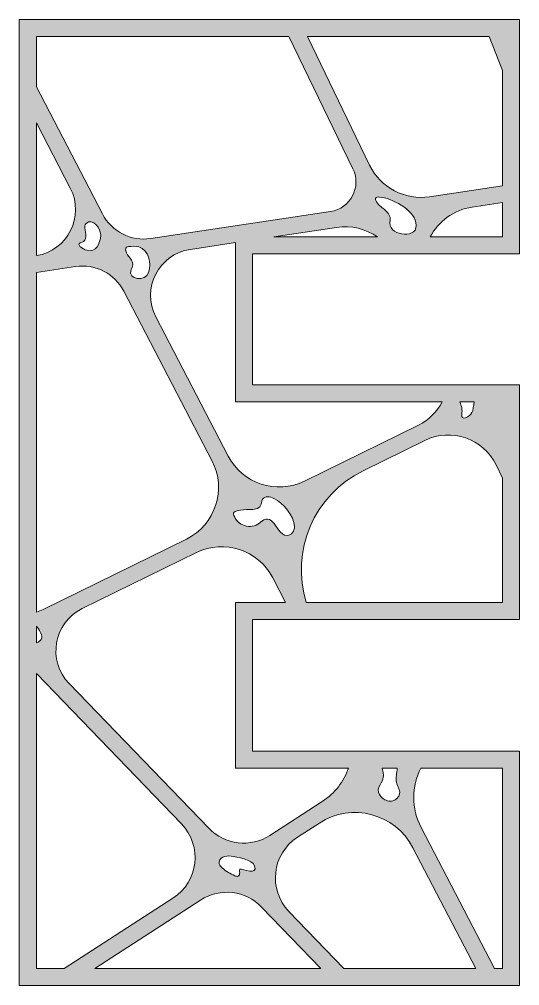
# Model space of a CAD drawing. Extents: x -1650 to 2650, y -4022 to 3022.
# Drawn here: x -1650 to -1420.4, y 1478.2 to 1921.8 of the extents above; entities that cross this region are included whole.
import ezdxf

# ---------------------------------------------------------------- set-up
doc = ezdxf.new("R2010")
doc.units = 0
doc.header["$MEASUREMENT"] = 0
doc.layers.add('Layer 1', color=7, linetype='Continuous')

msp = doc.modelspace()

# ---------------------------------------------------------------- hatches: boundary and pattern name
at = {"layer": 'Layer 1', "true_color": 0xffffff}
h = msp.add_hatch(color=7, dxfattribs=at)
h.dxf.hatch_style = 2
h.paths.add_polyline_path([(-1423.44, 1921.75), (-1437.36, 1921.75), (-1520.45, 1921.75), (-1530.05, 1921.75), (-1650, 1921.75), (-1650, 1905.84), (-1650, 1889.33), (-1650, 1812.12), (-1650, 1804.42), (-1650, 1648.77), (-1650, 1643.96), (-1650, 1636.26), (-1650, 1627.77), (-1650, 1478.25), (-1641.54, 1478.25), (-1627.54, 1478.25), (-1504, 1478.25), (-1493.44, 1478.25), (-1437.58, 1478.25), (-1421.87, 1478.25), (-1420.39, 1478.25), (-1420.39, 1585.94), (-1460.09, 1585.94), (-1477.92, 1585.94), (-1486.72, 1585.94), (-1497.34, 1585.94), (-1542.92, 1585.94), (-1542.92, 1646.3), (-1523.77, 1646.3), (-1515.18, 1646.3), (-1420.39, 1646.3), (-1420.39, 1694.86), (-1420.39, 1712.35), (-1420.39, 1748.07), (-1420.39, 1753.99), (-1443.21, 1753.99), (-1448.84, 1753.99), (-1453.51, 1753.99), (-1542.92, 1753.99), (-1542.92, 1814.06), (-1478.16, 1814.06), (-1464.13, 1814.06), (-1420.39, 1814.06), (-1420.39, 1838.84), (-1420.39, 1846.53), (-1420.39, 1878.07), (-1420.39, 1899.08), (-1420.39, 1921.75)])
edge = h.paths.add_edge_path()
edge.add_spline(control_points=[(-1642.14, 1913.9), (-1642.14, 1913.9), (-1526.25, 1913.9), (-1526.25, 1913.9), (-1526.25, 1913.9), (-1496.89, 1853.13), (-1496.89, 1853.13), (-1492.84, 1844.78), (-1498.06, 1834.89), (-1507.24, 1833.52), (-1507.24, 1833.52), (-1589.72, 1821.15), (-1589.72, 1821.15), (-1598.76, 1819.8), (-1607.67, 1824.34), (-1611.89, 1832.46), (-1611.89, 1832.46), (-1642.14, 1890.71), (-1642.14, 1890.71), (-1642.14, 1890.71), (-1642.14, 1913.9), (-1642.14, 1913.9)], knot_values=[0, 0, 0, 0, 1, 1, 1, 2, 2, 2, 3, 3, 3, 4, 4, 4, 5, 5, 5, 6, 6, 6, 7, 7, 7, 7], degree=3, periodic=1)
edge = h.paths.add_edge_path()
edge.add_spline(control_points=[(-1599.09, 1812.08), (-1599.91, 1813.18), (-1600.9, 1814.22), (-1601.18, 1815.56), (-1601.29, 1816.11), (-1601.23, 1816.76), (-1600.79, 1817.11), (-1600.55, 1817.3), (-1600.23, 1817.37), (-1599.92, 1817.42), (-1598.37, 1817.67), (-1596.75, 1817.7), (-1595.23, 1817.28), (-1590.61, 1815.99), (-1589.29, 1809.79), (-1590.67, 1805.59), (-1592.09, 1801.23), (-1600.52, 1802.02), (-1598.67, 1806.9), (-1598.49, 1807.39), (-1598.16, 1807.82), (-1598, 1808.31), (-1597.57, 1809.61), (-1598.27, 1810.99), (-1599.09, 1812.08)], knot_values=[0, 0, 0, 0, 1, 1, 1, 2, 2, 2, 3, 3, 3, 4, 4, 4, 5, 5, 5, 6, 6, 6, 7, 7, 7, 8, 8, 8, 8], degree=3, periodic=1)
edge = h.paths.add_edge_path()
edge.add_spline(control_points=[(-1619.48, 1823.12), (-1619.67, 1824.37), (-1620.15, 1825.62), (-1619.92, 1826.86), (-1619.85, 1827.26), (-1619.71, 1827.64), (-1619.44, 1827.93), (-1616.4, 1831.28), (-1612.35, 1825.28), (-1612.61, 1822.47), (-1612.94, 1818.97), (-1614.77, 1814.43), (-1618.93, 1815.75), (-1620.01, 1816.08), (-1621.04, 1816.62), (-1621.95, 1817.31), (-1622.3, 1817.57), (-1622.65, 1817.91), (-1622.64, 1818.35), (-1622.64, 1818.79), (-1622.26, 1819.13), (-1621.85, 1819.3), (-1621.45, 1819.49), (-1621, 1819.55), (-1620.62, 1819.76), (-1619.51, 1820.36), (-1619.28, 1821.87), (-1619.48, 1823.12)], knot_values=[0, 0, 0, 0, 1, 1, 1, 2, 2, 2, 3, 3, 3, 4, 4, 4, 5, 5, 5, 6, 6, 6, 7, 7, 7, 8, 8, 8, 9, 9, 9, 9], degree=3, periodic=1)
edge = h.paths.add_edge_path()
edge.add_spline(control_points=[(-1626.6, 1844.29), (-1619.89, 1831.34), (-1627.81, 1815.64), (-1642.14, 1813.3), (-1642.14, 1813.3), (-1642.14, 1874.21), (-1642.14, 1874.21), (-1642.14, 1874.21), (-1626.6, 1844.29), (-1626.6, 1844.29)], knot_values=[0, 0, 0, 0, 1, 1, 1, 2, 2, 2, 3, 3, 3, 3], degree=3, periodic=1)
edge = h.paths.add_edge_path()
edge.add_spline(control_points=[(-1624.21, 1808.29), (-1615.16, 1809.65), (-1606.26, 1805.11), (-1602.04, 1796.98), (-1602.04, 1796.98), (-1561.55, 1719.04), (-1561.55, 1719.04), (-1554.74, 1705.92), (-1560.05, 1689.75), (-1573.33, 1683.24), (-1573.33, 1683.24), (-1639.13, 1650.93), (-1639.13, 1650.93), (-1640.12, 1650.45), (-1641.12, 1650.05), (-1642.14, 1649.73), (-1642.14, 1649.73), (-1642.14, 1805.6), (-1642.14, 1805.6), (-1642.14, 1805.6), (-1624.21, 1808.29), (-1624.21, 1808.29)], knot_values=[0, 0, 0, 0, 1, 1, 1, 2, 2, 2, 3, 3, 3, 4, 4, 4, 5, 5, 5, 6, 6, 6, 7, 7, 7, 7], degree=3, periodic=1)
edge = h.paths.add_edge_path()
edge.add_spline(control_points=[(-1642.14, 1643.21), (-1641.42, 1642.48), (-1640.84, 1641.56), (-1640.38, 1640.64), (-1639.94, 1639.79), (-1639.57, 1638.86), (-1639.73, 1637.93), (-1639.94, 1636.71), (-1640.93, 1635.97), (-1642.14, 1635.58), (-1642.14, 1635.58), (-1642.14, 1643.21), (-1642.14, 1643.21)], knot_values=[0, 0, 0, 0, 1, 1, 1, 2, 2, 2, 3, 3, 3, 4, 4, 4, 4], degree=3, periodic=1)
edge = h.paths.add_edge_path()
edge.add_spline(control_points=[(-1642.14, 1486.1), (-1642.14, 1486.1), (-1642.14, 1621.49), (-1642.14, 1621.49), (-1642.14, 1621.49), (-1575.58, 1552.47), (-1575.58, 1552.47), (-1565.89, 1542.42), (-1567.77, 1526.01), (-1579.5, 1518.42), (-1579.5, 1518.42), (-1629.41, 1486.1), (-1629.41, 1486.1), (-1629.41, 1486.1), (-1642.14, 1486.1), (-1642.14, 1486.1)], knot_values=[0, 0, 0, 0, 1, 1, 1, 2, 2, 2, 3, 3, 3, 4, 4, 4, 5, 5, 5, 5], degree=3, periodic=1)
edge = h.paths.add_edge_path()
edge.add_spline(control_points=[(-1615.4, 1486.1), (-1615.4, 1486.1), (-1566.85, 1517.55), (-1566.85, 1517.55), (-1557.93, 1523.33), (-1546.17, 1521.97), (-1538.8, 1514.32), (-1538.8, 1514.32), (-1511.58, 1486.1), (-1511.58, 1486.1), (-1511.58, 1486.1), (-1615.4, 1486.1), (-1615.4, 1486.1)], knot_values=[0, 0, 0, 0, 1, 1, 1, 2, 2, 2, 3, 3, 3, 4, 4, 4, 4], degree=3, periodic=1)
edge = h.paths.add_edge_path()
edge.add_spline(control_points=[(-1548.88, 1530.04), (-1548.87, 1529.45), (-1549.06, 1528.78), (-1549.59, 1528.53), (-1550.08, 1528.29), (-1550.65, 1528.49), (-1551.14, 1528.71), (-1553.17, 1529.59), (-1555.08, 1530.76), (-1556.78, 1532.17), (-1557.44, 1532.71), (-1558.08, 1533.32), (-1558.29, 1534.14), (-1558.62, 1535.38), (-1557.75, 1536.7), (-1556.6, 1537.27), (-1555.46, 1537.85), (-1554.1, 1537.84), (-1552.82, 1537.7), (-1550.22, 1537.42), (-1543.09, 1536.13), (-1542.04, 1533.26), (-1540.41, 1528.79), (-1547.34, 1531.88), (-1548.81, 1531.74), (-1548.97, 1531.15), (-1548.88, 1530.67), (-1548.88, 1530.04)], knot_values=[0, 0, 0, 0, 1, 1, 1, 2, 2, 2, 3, 3, 3, 4, 4, 4, 5, 5, 5, 6, 6, 6, 7, 7, 7, 8, 8, 8, 9, 9, 9, 9], degree=3, periodic=1)
edge = h.paths.add_edge_path()
edge.add_spline(control_points=[(-1501.01, 1486.1), (-1501.01, 1486.1), (-1526.28, 1512.3), (-1526.28, 1512.3), (-1535.97, 1522.36), (-1534.09, 1538.77), (-1522.36, 1546.35), (-1522.36, 1546.35), (-1512.26, 1552.9), (-1512.26, 1552.9), (-1497.42, 1562.52), (-1477.52, 1557.25), (-1469.37, 1541.56), (-1469.37, 1541.56), (-1440.56, 1486.1), (-1440.56, 1486.1), (-1440.56, 1486.1), (-1501.01, 1486.1), (-1501.01, 1486.1)], knot_values=[0, 0, 0, 0, 1, 1, 1, 2, 2, 2, 3, 3, 3, 4, 4, 4, 5, 5, 5, 6, 6, 6, 6], degree=3, periodic=1)
edge = h.paths.add_edge_path()
edge.add_spline(control_points=[(-1428.24, 1578.08), (-1428.24, 1578.08), (-1428.24, 1486.1), (-1428.24, 1486.1), (-1428.24, 1486.1), (-1431.99, 1486.1), (-1431.99, 1486.1), (-1432.05, 1486.2), (-1432.1, 1486.3), (-1432.15, 1486.39), (-1432.15, 1486.39), (-1465.61, 1550.82), (-1465.61, 1550.82), (-1470.18, 1559.62), (-1469.98, 1569.75), (-1465.8, 1578.08), (-1465.8, 1578.08), (-1428.24, 1578.08), (-1428.24, 1578.08)], knot_values=[0, 0, 0, 0, 1, 1, 1, 2, 2, 2, 3, 3, 3, 4, 4, 4, 5, 5, 5, 6, 6, 6, 6], degree=3, periodic=1)
edge = h.paths.add_edge_path()
edge.add_spline(control_points=[(-1476.61, 1578.08), (-1476.73, 1575.9), (-1477.29, 1573.57), (-1476.92, 1571.5), (-1476.59, 1569.64), (-1475.1, 1568.32), (-1475.52, 1566.28), (-1475.83, 1564.75), (-1477.06, 1563.46), (-1478.55, 1563.07), (-1480.18, 1562.63), (-1481.96, 1563.23), (-1483.28, 1564.28), (-1484.48, 1565.23), (-1485.42, 1566.68), (-1485.27, 1568.2), (-1485.12, 1569.75), (-1483.93, 1570.98), (-1483.35, 1572.42), (-1482.63, 1574.22), (-1482.92, 1576.24), (-1483.55, 1578.08), (-1483.55, 1578.08), (-1476.61, 1578.08), (-1476.61, 1578.08)], knot_values=[0, 0, 0, 0, 1, 1, 1, 2, 2, 2, 3, 3, 3, 4, 4, 4, 5, 5, 5, 6, 6, 6, 7, 7, 7, 8, 8, 8, 8], degree=3, periodic=1)
edge = h.paths.add_edge_path()
edge.add_spline(control_points=[(-1550.78, 1654.16), (-1550.78, 1654.16), (-1550.78, 1578.08), (-1550.78, 1578.08), (-1550.78, 1578.08), (-1498.95, 1578.08), (-1498.95, 1578.08), (-1501.08, 1571.99), (-1505.17, 1566.56), (-1510.96, 1562.81), (-1510.96, 1562.81), (-1535.01, 1547.23), (-1535.01, 1547.23), (-1543.93, 1541.46), (-1555.69, 1542.81), (-1563.07, 1550.46), (-1563.07, 1550.46), (-1627.15, 1616.91), (-1627.15, 1616.91), (-1637.32, 1627.46), (-1634.27, 1644.84), (-1621.13, 1651.29), (-1621.13, 1651.29), (-1568.75, 1677.01), (-1568.75, 1677.01), (-1555.89, 1683.32), (-1540.35, 1678.2), (-1533.74, 1665.5), (-1533.74, 1665.5), (-1527.86, 1654.16), (-1527.86, 1654.16), (-1527.86, 1654.16), (-1550.78, 1654.16), (-1550.78, 1654.16)], knot_values=[0, 0, 0, 0, 1, 1, 1, 2, 2, 2, 3, 3, 3, 4, 4, 4, 5, 5, 5, 6, 6, 6, 7, 7, 7, 8, 8, 8, 9, 9, 9, 10, 10, 10, 11, 11, 11, 11], degree=3, periodic=1)
edge = h.paths.add_edge_path()
edge.add_spline(control_points=[(-1527.15, 1684.88), (-1530.35, 1684.82), (-1531.86, 1689.26), (-1533.8, 1691.17), (-1534.63, 1692), (-1535.79, 1692.59), (-1536.93, 1692.38), (-1538.08, 1692.16), (-1538.91, 1691.22), (-1539.84, 1690.52), (-1541.75, 1689.11), (-1544.33, 1688.67), (-1546.59, 1689.37), (-1548.85, 1690.06), (-1550.74, 1691.88), (-1551.52, 1694.11), (-1551.63, 1694.43), (-1551.72, 1694.77), (-1551.64, 1695.09), (-1551.46, 1695.78), (-1550.65, 1696.05), (-1549.96, 1696.19), (-1548.11, 1696.55), (-1546.22, 1696.75), (-1544.35, 1696.78), (-1542.46, 1696.82), (-1540.17, 1696.92), (-1539.27, 1698.57), (-1538.78, 1699.48), (-1538.89, 1700.63), (-1538.33, 1701.5), (-1537.3, 1703.09), (-1534.86, 1702.72), (-1533.17, 1701.87), (-1528.93, 1699.71), (-1523.83, 1694), (-1523.75, 1688.9), (-1523.72, 1686.92), (-1524.9, 1684.92), (-1527.15, 1684.88)], knot_values=[0, 0, 0, 0, 1, 1, 1, 2, 2, 2, 3, 3, 3, 4, 4, 4, 5, 5, 5, 6, 6, 6, 7, 7, 7, 8, 8, 8, 9, 9, 9, 10, 10, 10, 11, 11, 11, 12, 12, 12, 13, 13, 13, 13], degree=3, periodic=1)
edge = h.paths.add_edge_path()
edge.add_spline(control_points=[(-1428.24, 1654.16), (-1428.24, 1654.16), (-1518.35, 1654.16), (-1518.35, 1654.16), (-1525.57, 1677.53), (-1514.97, 1703.41), (-1492.23, 1714.57), (-1492.23, 1714.57), (-1463.85, 1728.5), (-1463.85, 1728.5), (-1451.73, 1734.45), (-1437.08, 1729.4), (-1431.21, 1717.24), (-1431.21, 1717.24), (-1428.24, 1711.11), (-1428.24, 1711.11), (-1428.24, 1711.11), (-1428.24, 1654.16), (-1428.24, 1654.16)], knot_values=[0, 0, 0, 0, 1, 1, 1, 2, 2, 2, 3, 3, 3, 4, 4, 4, 5, 5, 5, 6, 6, 6, 6], degree=3, periodic=1)
edge = h.paths.add_edge_path()
edge.add_spline(control_points=[(-1441.23, 1746.14), (-1441.43, 1744.33), (-1441.81, 1742.45), (-1442.29, 1741.28), (-1443.06, 1739.4), (-1447.65, 1737.1), (-1446.96, 1740.56), (-1446.58, 1742.44), (-1447.14, 1744.29), (-1447.79, 1746.14), (-1447.79, 1746.14), (-1441.23, 1746.14), (-1441.23, 1746.14)], knot_values=[0, 0, 0, 0, 1, 1, 1, 2, 2, 2, 3, 3, 3, 4, 4, 4, 4], degree=3, periodic=1)
edge = h.paths.add_edge_path()
edge.add_spline(control_points=[(-1456.01, 1746.14), (-1458.32, 1741.67), (-1462.03, 1737.87), (-1466.89, 1735.48), (-1466.89, 1735.48), (-1519.17, 1709.82), (-1519.17, 1709.82), (-1532.02, 1703.52), (-1547.57, 1708.62), (-1554.17, 1721.33), (-1554.17, 1721.33), (-1587.32, 1785.16), (-1587.32, 1785.16), (-1594.09, 1798.19), (-1586.02, 1814.01), (-1571.5, 1816.19), (-1571.5, 1816.19), (-1550.78, 1819.29), (-1550.78, 1819.29), (-1550.78, 1819.29), (-1550.78, 1746.14), (-1550.78, 1746.14), (-1550.78, 1746.14), (-1456.01, 1746.14), (-1456.01, 1746.14)], knot_values=[0, 0, 0, 0, 1, 1, 1, 2, 2, 2, 3, 3, 3, 4, 4, 4, 5, 5, 5, 6, 6, 6, 7, 7, 7, 8, 8, 8, 8], degree=3, periodic=1)
edge = h.paths.add_edge_path()
edge.add_spline(control_points=[(-1533.25, 1821.92), (-1533.25, 1821.92), (-1504.38, 1826.25), (-1504.38, 1826.25), (-1497.64, 1827.26), (-1490.98, 1825.6), (-1485.63, 1821.92), (-1485.63, 1821.92), (-1533.25, 1821.92), (-1533.25, 1821.92)], knot_values=[0, 0, 0, 0, 1, 1, 1, 2, 2, 2, 3, 3, 3, 3], degree=3, periodic=1)
edge = h.paths.add_edge_path()
edge.add_spline(control_points=[(-1479.95, 1828.3), (-1479.95, 1828.84), (-1479.81, 1829.37), (-1479.78, 1829.91), (-1479.72, 1831.77), (-1481.1, 1833.35), (-1482.53, 1834.55), (-1483.95, 1835.73), (-1485.59, 1836.84), (-1486.34, 1838.54), (-1486.48, 1838.85), (-1486.59, 1839.21), (-1486.48, 1839.54), (-1486.26, 1840.18), (-1485.4, 1840.27), (-1484.72, 1840.2), (-1479.04, 1839.67), (-1469.38, 1834.66), (-1467.97, 1828.47), (-1466.21, 1820.76), (-1479.94, 1821.96), (-1479.95, 1828.3)], knot_values=[0, 0, 0, 0, 1, 1, 1, 2, 2, 2, 3, 3, 3, 4, 4, 4, 5, 5, 5, 6, 6, 6, 7, 7, 7, 7], degree=3, periodic=1)
edge = h.paths.add_edge_path()
edge.add_spline(control_points=[(-1428.24, 1821.92), (-1428.24, 1821.92), (-1461.44, 1821.92), (-1461.44, 1821.92), (-1457.73, 1828.92), (-1450.88, 1834.26), (-1442.15, 1835.58), (-1442.15, 1835.58), (-1428.24, 1837.66), (-1428.24, 1837.66), (-1428.24, 1837.66), (-1428.24, 1821.92), (-1428.24, 1821.92)], knot_values=[0, 0, 0, 0, 1, 1, 1, 2, 2, 2, 3, 3, 3, 4, 4, 4, 4], degree=3, periodic=1)
edge = h.paths.add_edge_path()
edge.add_spline(control_points=[(-1428.24, 1845.35), (-1428.24, 1845.35), (-1461.75, 1840.33), (-1461.75, 1840.33), (-1473.12, 1838.63), (-1484.27, 1844.52), (-1489.26, 1854.86), (-1489.26, 1854.86), (-1517.8, 1913.9), (-1517.8, 1913.9), (-1517.8, 1913.9), (-1434.32, 1913.9), (-1434.32, 1913.9), (-1434.32, 1913.9), (-1428.24, 1898.28), (-1428.24, 1898.28), (-1428.24, 1898.28), (-1428.24, 1845.35), (-1428.24, 1845.35)], knot_values=[0, 0, 0, 0, 1, 1, 1, 2, 2, 2, 3, 3, 3, 4, 4, 4, 5, 5, 5, 6, 6, 6, 6], degree=3, periodic=1)

# ---------------------------------------------------------------- linework, layer by layer
at = {"layer": 'Layer 1', "lineweight": 0}
msp.add_lwpolyline([(-1423.44, 1921.75), (-1437.36, 1921.75), (-1520.45, 1921.75), (-1530.05, 1921.75), (-1650, 1921.75), (-1650, 1905.84), (-1650, 1889.33), (-1650, 1812.12), (-1650, 1804.42), (-1650, 1648.77), (-1650, 1643.96), (-1650, 1636.26), (-1650, 1627.77), (-1650, 1478.25), (-1641.54, 1478.25), (-1627.54, 1478.25), (-1504, 1478.25), (-1493.44, 1478.25), (-1437.58, 1478.25), (-1421.87, 1478.25), (-1420.39, 1478.25), (-1420.39, 1585.94), (-1460.09, 1585.94), (-1477.92, 1585.94), (-1486.72, 1585.94), (-1497.34, 1585.94), (-1542.92, 1585.94), (-1542.92, 1646.3), (-1523.77, 1646.3), (-1515.18, 1646.3), (-1420.39, 1646.3), (-1420.39, 1694.86), (-1420.39, 1712.35), (-1420.39, 1748.07), (-1420.39, 1753.99), (-1443.21, 1753.99), (-1448.84, 1753.99), (-1453.51, 1753.99), (-1542.92, 1753.99), (-1542.92, 1814.06), (-1478.16, 1814.06), (-1464.13, 1814.06), (-1420.39, 1814.06), (-1420.39, 1838.84), (-1420.39, 1846.53), (-1420.39, 1878.07), (-1420.39, 1899.08), (-1420.39, 1921.75), (-1423.44, 1921.75)], dxfattribs=at)
for points, knots in [([(-1642.14, 1913.9), (-1642.14, 1913.9), (-1526.25, 1913.9), (-1526.25, 1913.9), (-1526.25, 1913.9), (-1496.89, 1853.13), (-1496.89, 1853.13), (-1492.84, 1844.78), (-1498.06, 1834.89), (-1507.24, 1833.52), (-1507.24, 1833.52), (-1589.72, 1821.15), (-1589.72, 1821.15), (-1598.76, 1819.8), (-1607.67, 1824.34), (-1611.89, 1832.46), (-1611.89, 1832.46), (-1642.14, 1890.71), (-1642.14, 1890.71), (-1642.14, 1890.71), (-1642.14, 1913.9), (-1642.14, 1913.9)], [0, 0, 0, 0, 1, 1, 1, 2, 2, 2, 3, 3, 3, 4, 4, 4, 5, 5, 5, 6, 6, 6, 7, 7, 7, 7]), ([(-1428.24, 1845.35), (-1428.24, 1845.35), (-1461.75, 1840.33), (-1461.75, 1840.33), (-1473.12, 1838.63), (-1484.27, 1844.52), (-1489.26, 1854.86), (-1489.26, 1854.86), (-1517.8, 1913.9), (-1517.8, 1913.9), (-1517.8, 1913.9), (-1434.32, 1913.9), (-1434.32, 1913.9), (-1434.32, 1913.9), (-1428.24, 1898.28), (-1428.24, 1898.28), (-1428.24, 1898.28), (-1428.24, 1845.35), (-1428.24, 1845.35)], [0, 0, 0, 0, 1, 1, 1, 2, 2, 2, 3, 3, 3, 4, 4, 4, 5, 5, 5, 6, 6, 6, 6]), ([(-1626.6, 1844.29), (-1619.89, 1831.34), (-1627.81, 1815.64), (-1642.14, 1813.3), (-1642.14, 1813.3), (-1642.14, 1874.21), (-1642.14, 1874.21), (-1642.14, 1874.21), (-1626.6, 1844.29), (-1626.6, 1844.29)], [0, 0, 0, 0, 1, 1, 1, 2, 2, 2, 3, 3, 3, 3]), ([(-1479.95, 1828.3), (-1479.95, 1828.84), (-1479.81, 1829.37), (-1479.78, 1829.91), (-1479.72, 1831.77), (-1481.1, 1833.35), (-1482.53, 1834.55), (-1483.95, 1835.73), (-1485.59, 1836.84), (-1486.34, 1838.54), (-1486.48, 1838.85), (-1486.59, 1839.21), (-1486.48, 1839.54), (-1486.26, 1840.18), (-1485.4, 1840.27), (-1484.72, 1840.2), (-1479.04, 1839.67), (-1469.38, 1834.66), (-1467.97, 1828.47), (-1466.21, 1820.76), (-1479.94, 1821.96), (-1479.95, 1828.3)], [0, 0, 0, 0, 1, 1, 1, 2, 2, 2, 3, 3, 3, 4, 4, 4, 5, 5, 5, 6, 6, 6, 7, 7, 7, 7]), ([(-1428.24, 1821.92), (-1428.24, 1821.92), (-1461.44, 1821.92), (-1461.44, 1821.92), (-1457.73, 1828.92), (-1450.88, 1834.26), (-1442.15, 1835.58), (-1442.15, 1835.58), (-1428.24, 1837.66), (-1428.24, 1837.66), (-1428.24, 1837.66), (-1428.24, 1821.92), (-1428.24, 1821.92)], [0, 0, 0, 0, 1, 1, 1, 2, 2, 2, 3, 3, 3, 4, 4, 4, 4]), ([(-1619.48, 1823.12), (-1619.67, 1824.37), (-1620.15, 1825.62), (-1619.92, 1826.86), (-1619.85, 1827.26), (-1619.71, 1827.64), (-1619.44, 1827.93), (-1616.4, 1831.28), (-1612.35, 1825.28), (-1612.61, 1822.47), (-1612.94, 1818.97), (-1614.77, 1814.43), (-1618.93, 1815.75), (-1620.01, 1816.08), (-1621.04, 1816.62), (-1621.95, 1817.31), (-1622.3, 1817.57), (-1622.65, 1817.91), (-1622.64, 1818.35), (-1622.64, 1818.79), (-1622.26, 1819.13), (-1621.85, 1819.3), (-1621.45, 1819.49), (-1621, 1819.55), (-1620.62, 1819.76), (-1619.51, 1820.36), (-1619.28, 1821.87), (-1619.48, 1823.12)], [0, 0, 0, 0, 1, 1, 1, 2, 2, 2, 3, 3, 3, 4, 4, 4, 5, 5, 5, 6, 6, 6, 7, 7, 7, 8, 8, 8, 9, 9, 9, 9]), ([(-1533.25, 1821.92), (-1533.25, 1821.92), (-1504.38, 1826.25), (-1504.38, 1826.25), (-1497.64, 1827.26), (-1490.98, 1825.6), (-1485.63, 1821.92), (-1485.63, 1821.92), (-1533.25, 1821.92), (-1533.25, 1821.92)], [0, 0, 0, 0, 1, 1, 1, 2, 2, 2, 3, 3, 3, 3]), ([(-1456.01, 1746.14), (-1458.32, 1741.67), (-1462.03, 1737.87), (-1466.89, 1735.48), (-1466.89, 1735.48), (-1519.17, 1709.82), (-1519.17, 1709.82), (-1532.02, 1703.52), (-1547.57, 1708.62), (-1554.17, 1721.33), (-1554.17, 1721.33), (-1587.32, 1785.16), (-1587.32, 1785.16), (-1594.09, 1798.19), (-1586.02, 1814.01), (-1571.5, 1816.19), (-1571.5, 1816.19), (-1550.78, 1819.29), (-1550.78, 1819.29), (-1550.78, 1819.29), (-1550.78, 1746.14), (-1550.78, 1746.14), (-1550.78, 1746.14), (-1456.01, 1746.14), (-1456.01, 1746.14)], [0, 0, 0, 0, 1, 1, 1, 2, 2, 2, 3, 3, 3, 4, 4, 4, 5, 5, 5, 6, 6, 6, 7, 7, 7, 8, 8, 8, 8]), ([(-1599.09, 1812.08), (-1599.91, 1813.18), (-1600.9, 1814.22), (-1601.18, 1815.56), (-1601.29, 1816.11), (-1601.23, 1816.76), (-1600.79, 1817.11), (-1600.55, 1817.3), (-1600.23, 1817.37), (-1599.92, 1817.42), (-1598.37, 1817.67), (-1596.75, 1817.7), (-1595.23, 1817.28), (-1590.61, 1815.99), (-1589.29, 1809.79), (-1590.67, 1805.59), (-1592.09, 1801.23), (-1600.52, 1802.02), (-1598.67, 1806.9), (-1598.49, 1807.39), (-1598.16, 1807.82), (-1598, 1808.31), (-1597.57, 1809.61), (-1598.27, 1810.99), (-1599.09, 1812.08)], [0, 0, 0, 0, 1, 1, 1, 2, 2, 2, 3, 3, 3, 4, 4, 4, 5, 5, 5, 6, 6, 6, 7, 7, 7, 8, 8, 8, 8]), ([(-1624.21, 1808.29), (-1615.16, 1809.65), (-1606.26, 1805.11), (-1602.04, 1796.98), (-1602.04, 1796.98), (-1561.55, 1719.04), (-1561.55, 1719.04), (-1554.74, 1705.92), (-1560.05, 1689.75), (-1573.33, 1683.24), (-1573.33, 1683.24), (-1639.13, 1650.93), (-1639.13, 1650.93), (-1640.12, 1650.45), (-1641.12, 1650.05), (-1642.14, 1649.73), (-1642.14, 1649.73), (-1642.14, 1805.6), (-1642.14, 1805.6), (-1642.14, 1805.6), (-1624.21, 1808.29), (-1624.21, 1808.29)], [0, 0, 0, 0, 1, 1, 1, 2, 2, 2, 3, 3, 3, 4, 4, 4, 5, 5, 5, 6, 6, 6, 7, 7, 7, 7]), ([(-1441.23, 1746.14), (-1441.43, 1744.33), (-1441.81, 1742.45), (-1442.29, 1741.28), (-1443.06, 1739.4), (-1447.65, 1737.1), (-1446.96, 1740.56), (-1446.58, 1742.44), (-1447.14, 1744.29), (-1447.79, 1746.14), (-1447.79, 1746.14), (-1441.23, 1746.14), (-1441.23, 1746.14)], [0, 0, 0, 0, 1, 1, 1, 2, 2, 2, 3, 3, 3, 4, 4, 4, 4]), ([(-1428.24, 1654.16), (-1428.24, 1654.16), (-1518.35, 1654.16), (-1518.35, 1654.16), (-1525.57, 1677.53), (-1514.97, 1703.41), (-1492.23, 1714.57), (-1492.23, 1714.57), (-1463.85, 1728.5), (-1463.85, 1728.5), (-1451.73, 1734.45), (-1437.08, 1729.4), (-1431.21, 1717.24), (-1431.21, 1717.24), (-1428.24, 1711.11), (-1428.24, 1711.11), (-1428.24, 1711.11), (-1428.24, 1654.16), (-1428.24, 1654.16)], [0, 0, 0, 0, 1, 1, 1, 2, 2, 2, 3, 3, 3, 4, 4, 4, 5, 5, 5, 6, 6, 6, 6]), ([(-1527.15, 1684.88), (-1530.35, 1684.82), (-1531.86, 1689.26), (-1533.8, 1691.17), (-1534.63, 1692), (-1535.79, 1692.59), (-1536.93, 1692.38), (-1538.08, 1692.16), (-1538.91, 1691.22), (-1539.84, 1690.52), (-1541.75, 1689.11), (-1544.33, 1688.67), (-1546.59, 1689.37), (-1548.85, 1690.06), (-1550.74, 1691.88), (-1551.52, 1694.11), (-1551.63, 1694.43), (-1551.72, 1694.77), (-1551.64, 1695.09), (-1551.46, 1695.78), (-1550.65, 1696.05), (-1549.96, 1696.19), (-1548.11, 1696.55), (-1546.22, 1696.75), (-1544.35, 1696.78), (-1542.46, 1696.82), (-1540.17, 1696.92), (-1539.27, 1698.57), (-1538.78, 1699.48), (-1538.89, 1700.63), (-1538.33, 1701.5), (-1537.3, 1703.09), (-1534.86, 1702.72), (-1533.17, 1701.87), (-1528.93, 1699.71), (-1523.83, 1694), (-1523.75, 1688.9), (-1523.72, 1686.92), (-1524.9, 1684.92), (-1527.15, 1684.88)], [0, 0, 0, 0, 1, 1, 1, 2, 2, 2, 3, 3, 3, 4, 4, 4, 5, 5, 5, 6, 6, 6, 7, 7, 7, 8, 8, 8, 9, 9, 9, 10, 10, 10, 11, 11, 11, 12, 12, 12, 13, 13, 13, 13]), ([(-1550.78, 1654.16), (-1550.78, 1654.16), (-1550.78, 1578.08), (-1550.78, 1578.08), (-1550.78, 1578.08), (-1498.95, 1578.08), (-1498.95, 1578.08), (-1501.08, 1571.99), (-1505.17, 1566.56), (-1510.96, 1562.81), (-1510.96, 1562.81), (-1535.01, 1547.23), (-1535.01, 1547.23), (-1543.93, 1541.46), (-1555.69, 1542.81), (-1563.07, 1550.46), (-1563.07, 1550.46), (-1627.15, 1616.91), (-1627.15, 1616.91), (-1637.32, 1627.46), (-1634.27, 1644.84), (-1621.13, 1651.29), (-1621.13, 1651.29), (-1568.75, 1677.01), (-1568.75, 1677.01), (-1555.89, 1683.32), (-1540.35, 1678.2), (-1533.74, 1665.5), (-1533.74, 1665.5), (-1527.86, 1654.16), (-1527.86, 1654.16), (-1527.86, 1654.16), (-1550.78, 1654.16), (-1550.78, 1654.16)], [0, 0, 0, 0, 1, 1, 1, 2, 2, 2, 3, 3, 3, 4, 4, 4, 5, 5, 5, 6, 6, 6, 7, 7, 7, 8, 8, 8, 9, 9, 9, 10, 10, 10, 11, 11, 11, 11]), ([(-1642.14, 1643.21), (-1641.42, 1642.48), (-1640.84, 1641.56), (-1640.38, 1640.64), (-1639.94, 1639.79), (-1639.57, 1638.86), (-1639.73, 1637.93), (-1639.94, 1636.71), (-1640.93, 1635.97), (-1642.14, 1635.58), (-1642.14, 1635.58), (-1642.14, 1643.21), (-1642.14, 1643.21)], [0, 0, 0, 0, 1, 1, 1, 2, 2, 2, 3, 3, 3, 4, 4, 4, 4]), ([(-1642.14, 1486.1), (-1642.14, 1486.1), (-1642.14, 1621.49), (-1642.14, 1621.49), (-1642.14, 1621.49), (-1575.58, 1552.47), (-1575.58, 1552.47), (-1565.89, 1542.42), (-1567.77, 1526.01), (-1579.5, 1518.42), (-1579.5, 1518.42), (-1629.41, 1486.1), (-1629.41, 1486.1), (-1629.41, 1486.1), (-1642.14, 1486.1), (-1642.14, 1486.1)], [0, 0, 0, 0, 1, 1, 1, 2, 2, 2, 3, 3, 3, 4, 4, 4, 5, 5, 5, 5]), ([(-1476.61, 1578.08), (-1476.73, 1575.9), (-1477.29, 1573.57), (-1476.92, 1571.5), (-1476.59, 1569.64), (-1475.1, 1568.32), (-1475.52, 1566.28), (-1475.83, 1564.75), (-1477.06, 1563.46), (-1478.55, 1563.07), (-1480.18, 1562.63), (-1481.96, 1563.23), (-1483.28, 1564.28), (-1484.48, 1565.23), (-1485.42, 1566.68), (-1485.27, 1568.2), (-1485.12, 1569.75), (-1483.93, 1570.98), (-1483.35, 1572.42), (-1482.63, 1574.22), (-1482.92, 1576.24), (-1483.55, 1578.08), (-1483.55, 1578.08), (-1476.61, 1578.08), (-1476.61, 1578.08)], [0, 0, 0, 0, 1, 1, 1, 2, 2, 2, 3, 3, 3, 4, 4, 4, 5, 5, 5, 6, 6, 6, 7, 7, 7, 8, 8, 8, 8]), ([(-1428.24, 1578.08), (-1428.24, 1578.08), (-1428.24, 1486.1), (-1428.24, 1486.1), (-1428.24, 1486.1), (-1431.99, 1486.1), (-1431.99, 1486.1), (-1432.05, 1486.2), (-1432.1, 1486.3), (-1432.15, 1486.39), (-1432.15, 1486.39), (-1465.61, 1550.82), (-1465.61, 1550.82), (-1470.18, 1559.62), (-1469.98, 1569.75), (-1465.8, 1578.08), (-1465.8, 1578.08), (-1428.24, 1578.08), (-1428.24, 1578.08)], [0, 0, 0, 0, 1, 1, 1, 2, 2, 2, 3, 3, 3, 4, 4, 4, 5, 5, 5, 6, 6, 6, 6]), ([(-1501.01, 1486.1), (-1501.01, 1486.1), (-1526.28, 1512.3), (-1526.28, 1512.3), (-1535.97, 1522.36), (-1534.09, 1538.77), (-1522.36, 1546.35), (-1522.36, 1546.35), (-1512.26, 1552.9), (-1512.26, 1552.9), (-1497.42, 1562.52), (-1477.52, 1557.25), (-1469.37, 1541.56), (-1469.37, 1541.56), (-1440.56, 1486.1), (-1440.56, 1486.1), (-1440.56, 1486.1), (-1501.01, 1486.1), (-1501.01, 1486.1)], [0, 0, 0, 0, 1, 1, 1, 2, 2, 2, 3, 3, 3, 4, 4, 4, 5, 5, 5, 6, 6, 6, 6]), ([(-1548.88, 1530.04), (-1548.87, 1529.45), (-1549.06, 1528.78), (-1549.59, 1528.53), (-1550.08, 1528.29), (-1550.65, 1528.49), (-1551.14, 1528.71), (-1553.17, 1529.59), (-1555.08, 1530.76), (-1556.78, 1532.17), (-1557.44, 1532.71), (-1558.08, 1533.32), (-1558.29, 1534.14), (-1558.62, 1535.38), (-1557.75, 1536.7), (-1556.6, 1537.27), (-1555.46, 1537.85), (-1554.1, 1537.84), (-1552.82, 1537.7), (-1550.22, 1537.42), (-1543.09, 1536.13), (-1542.04, 1533.26), (-1540.41, 1528.79), (-1547.34, 1531.88), (-1548.81, 1531.74), (-1548.97, 1531.15), (-1548.88, 1530.67), (-1548.88, 1530.04)], [0, 0, 0, 0, 1, 1, 1, 2, 2, 2, 3, 3, 3, 4, 4, 4, 5, 5, 5, 6, 6, 6, 7, 7, 7, 8, 8, 8, 9, 9, 9, 9]), ([(-1615.4, 1486.1), (-1615.4, 1486.1), (-1566.85, 1517.55), (-1566.85, 1517.55), (-1557.93, 1523.33), (-1546.17, 1521.97), (-1538.8, 1514.32), (-1538.8, 1514.32), (-1511.58, 1486.1), (-1511.58, 1486.1), (-1511.58, 1486.1), (-1615.4, 1486.1), (-1615.4, 1486.1)], [0, 0, 0, 0, 1, 1, 1, 2, 2, 2, 3, 3, 3, 4, 4, 4, 4])]:
    msp.add_open_spline(points, degree=3, knots=knots, dxfattribs=at)

doc.saveas('drawing.dxf')
